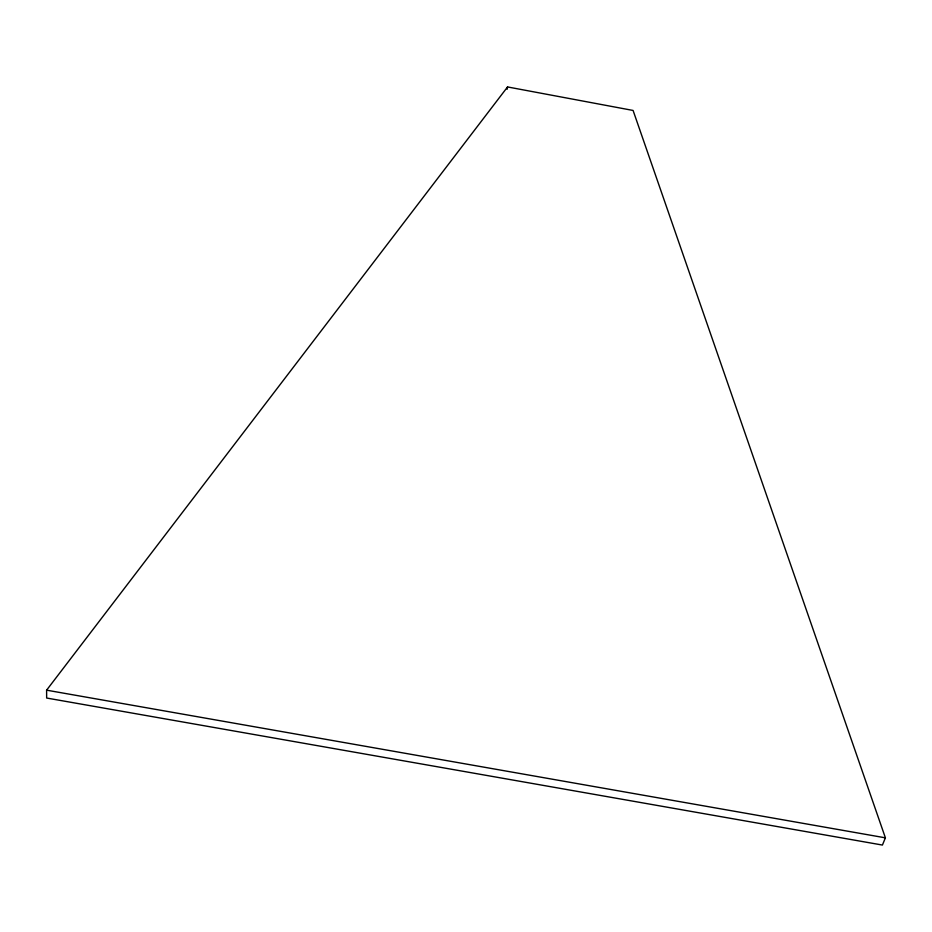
<?xml version="1.0" encoding="UTF-8"?>
<svg xmlns="http://www.w3.org/2000/svg" width="932" height="932" viewBox="0 0 932 932"><rect width="100%" height="100%" fill="white"/><g stroke="black" fill="none" stroke-linecap="round" stroke-linejoin="round"><path stroke-width="1.4" d="M507.136 89.286L507.556 86.944L633.084 110.454L885.4 837.833L882.418 845.056L46.658 698.033L46.6 690.169L507.556 86.944M46.6 690.169L885.4 837.833"/></g></svg>
